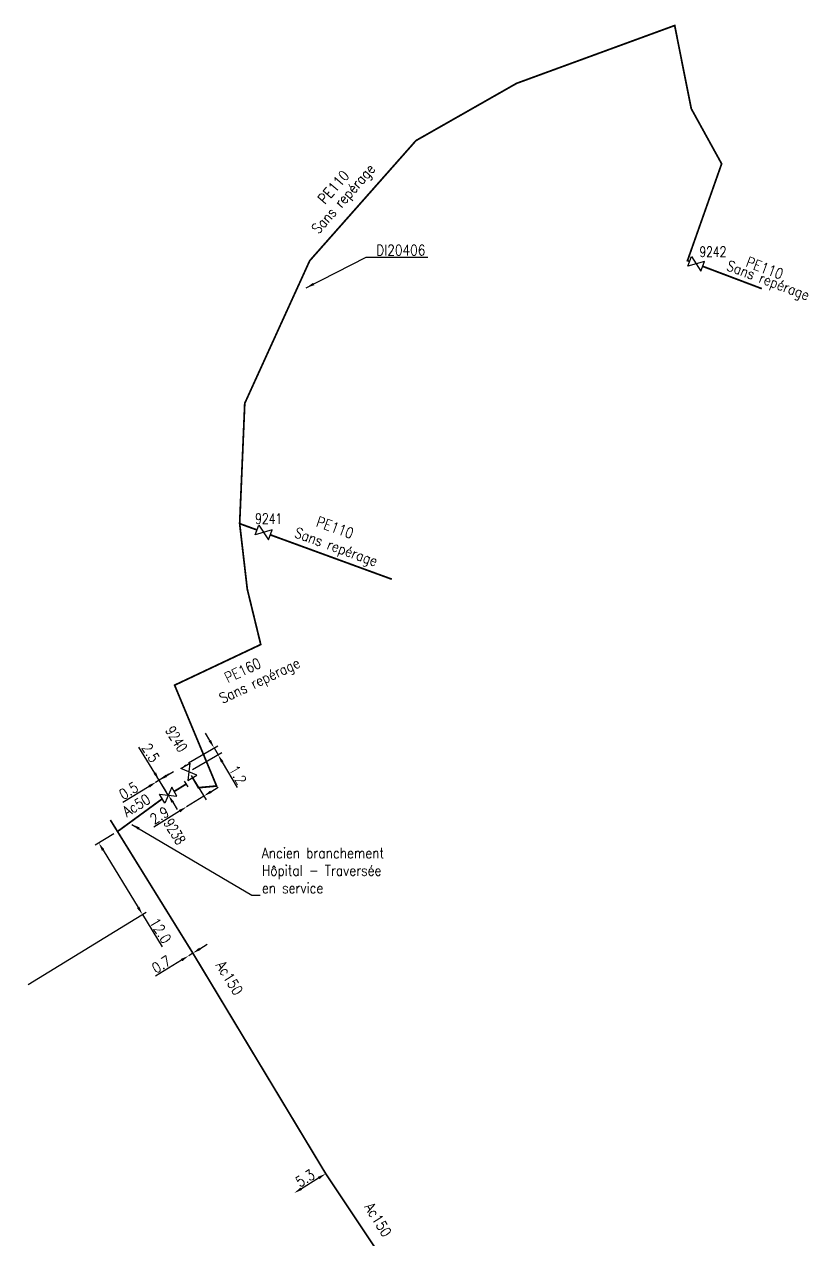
# Model space of a CAD drawing. Header units: millimetres. Extents: x 138988 to 140002, y 128990 to 130001.
# Drawn here: x 138987.7 to 139099.8, y 129489.3 to 129663.3 of the extents above; entities that cross this region are included whole.
import ezdxf
from ezdxf.enums import TextEntityAlignment as Align

# ---------------------------------------------------------------- set-up
doc = ezdxf.new("R2010")
doc.units = ezdxf.units.MM
doc.header["$PDMODE"] = 34
for name, pattern in [('L_100_AP', [14, 10, -1.5, 1, -1.5]), ('L_100_PE', [14, 10, -1.5, 1, -1.5]), ('L_25_AP', [2000, 1000, 1000])]:
    doc.linetypes.add(name, pattern=pattern)
doc.layers.get('0').update_dxf_attribs({"linetype": 'CONTINUOUS'})
doc.layers.get('Defpoints').update_dxf_attribs({"linetype": 'CONTINUOUS'})
for name, color, linetype in [('L_140', 3, 'CONTINUOUS'), ('L_150', 1, 'CONTINUOUS'), ('L_300', 7, 'CONTINUOUS'), ('L_340', 7, 'CONTINUOUS')]:
    doc.layers.add(name, color=color, linetype=linetype)
doc.styles.add('G_ROMANS', font='ROMANS.SHX', dxfattribs={"width": 0.75})
doc.styles.get("Standard").update_dxf_attribs({"font": 'romans.shx', "width": 0.85})
doc.dimstyles.get("Standard").update_dxf_attribs({"dimtxt": 1.5, "dimasz": 1.2, "dimexe": 0.625, "dimexo": 0.625, "dimgap": 0.25, "dimtad": 1, "dimdec": 1, "dimzin": 0, "dimdsep": 46, "dimtxsty": 'Standard', "dimcen": -0.5, "dimadec": 0, "dimazin": 0, "dimtfac": 1, "dimtdec": 1, "dimtmove": 0, "dimatfit": 3, "dimfxl": 0, "dimtolj": 1, "dimtzin": 0, "dimarcsym": 0})

# ---------------------------------------------------------------- blocks, each defined once
blk = doc.blocks.new('*D643')
at = {"layer": 'Defpoints', "color": 0, "linetype": 'Continuous', "transparency": 16777216}
for p in [(139001.02, 129547.73), (139004.6, 129535.86), (138987.68, 129525.52)]:
    blk.add_point(p, dxfattribs=at)
at = {"layer": 'L_150', "color": 0, "linetype": 'Continuous', "lineweight": -2, "transparency": 16777216}
for p, q in [((139000.49, 129547.41), (138997.81, 129545.77)), ((138998.97, 129545.07), (139003.98, 129536.88)), ((138988.22, 129525.84), (139005.13, 129536.18)), ((139004.6, 129535.86), (139007.42, 129531.25))]:
    blk.add_line(p, q, dxfattribs=at)
at = {"layer": 'L_150', "color": 0, "linetype": 'Continuous', "transparency": 16777216}
for points in [[(138999.14, 129545.18), (138998.8, 129544.97), (138998.34, 129546.1)], [(139004.15, 129536.98), (139003.8, 129536.78), (139004.6, 129535.86)]]:
    blk.add_solid(points, dxfattribs=at)
at = {"layer": 'L_150', "color": 0, "linetype": 'Continuous', "transparency": 16777216, "insert": (139007.18, 129533.56), "char_height": 1.5, "attachment_point": 5, "rotation": 301.4358}
blk.add_mtext('\\A1;12.0', dxfattribs=at)
blk = doc.blocks.new('*D644')
at = {"layer": 'Defpoints', "color": 0, "linetype": 'Continuous', "transparency": 16777216}
for p in [(139011.22, 129529.96), (139011.22, 129529.96), (139011.81, 129530.33)]:
    blk.add_point(p, dxfattribs=at)
at = {"layer": 'L_150', "color": 0, "linetype": 'Continuous', "lineweight": -2, "transparency": 16777216}
for p, q in [((139012.83, 129530.96), (139013.85, 129531.6)), ((139011.81, 129530.33), (139011.22, 129529.96)), ((139010.2, 129529.33), (139006.48, 129527.03))]:
    blk.add_line(p, q, dxfattribs=at)
at = {"layer": 'L_150', "color": 0, "linetype": 'Continuous', "transparency": 16777216}
for points in [[(139010.09, 129529.5), (139010.3, 129529.16), (139011.22, 129529.96)], [(139012.73, 129531.13), (139012.94, 129530.79), (139011.81, 129530.33)]]:
    blk.add_solid(points, dxfattribs=at)
at = {"layer": 'L_150', "color": 0, "linetype": 'Continuous', "transparency": 16777216, "insert": (139007.3, 129528.71), "char_height": 1.5, "attachment_point": 5, "rotation": 31.7703}
blk.add_mtext('\\A1;0.7', dxfattribs=at)
blk = doc.blocks.new('*D645')
at = {"layer": 'Defpoints', "color": 0, "linetype": 'Continuous', "transparency": 16777216}
for p in [(139030.83, 129498.77), (139026.32, 129495.99), (139026.32, 129495.99)]:
    blk.add_point(p, dxfattribs=at)
at = {"layer": 'L_150', "color": 0, "linetype": 'Continuous', "lineweight": -2, "transparency": 16777216}
blk.add_line((139029.81, 129498.14), (139027.34, 129496.62), dxfattribs=at)
at = {"layer": 'L_150', "color": 0, "linetype": 'Continuous', "transparency": 16777216}
for points in [[(139029.7, 129498.31), (139029.91, 129497.97), (139030.83, 129498.77)], [(139027.23, 129496.79), (139027.44, 129496.45), (139026.32, 129495.99)]]:
    blk.add_solid(points, dxfattribs=at)
at = {"layer": 'L_150', "color": 0, "linetype": 'Continuous', "transparency": 16777216, "insert": (139027.88, 129498.13), "char_height": 1.5, "attachment_point": 5, "rotation": 31.7034}
blk.add_mtext('\\A1;5.3', dxfattribs=at)
blk = doc.blocks.new('*D647')
at = {"layer": 'Defpoints', "color": 0, "linetype": 'Continuous', "transparency": 16777216}
for p in [(139014.84, 129559.71), (139010.64, 129557.27), (139011.23, 129556.28)]:
    blk.add_point(p, dxfattribs=at)
at = {"layer": 'L_300', "color": 0, "linetype": 'Continuous', "lineweight": -2, "transparency": 16777216}
for p, q in [((139014.24, 129560.75), (139013.64, 129561.79)), ((139011.18, 129557.58), (139015.39, 129560.02)), ((139014.84, 129559.71), (139015.42, 129558.72)), ((139011.77, 129556.59), (139015.96, 129559.03)), ((139016.03, 129557.68), (139018.14, 129554.05))]:
    blk.add_line(p, q, dxfattribs=at)
at = {"layer": 'L_300', "color": 0, "linetype": 'Continuous', "transparency": 16777216}
for points in [[(139014.41, 129560.85), (139014.07, 129560.65), (139014.84, 129559.71)], [(139016.2, 129557.78), (139015.85, 129557.58), (139015.42, 129558.72)]]:
    blk.add_solid(points, dxfattribs=at)
at = {"layer": 'L_300', "color": 0, "linetype": 'Continuous', "transparency": 16777216, "insert": (139018.25, 129555.84), "char_height": 1.5, "attachment_point": 5, "rotation": 300.1627}
blk.add_mtext('\\A1;1.2', dxfattribs=at)
blk = doc.blocks.new('*D648')
at = {"layer": 'Defpoints', "color": 0, "linetype": 'Continuous', "transparency": 16777216}
for p in [(139011.23, 129556.28), (139010.92, 129551.28), (139010.92, 129551.28)]:
    blk.add_point(p, dxfattribs=at)
at = {"layer": 'L_300', "color": 0, "linetype": 'Continuous', "lineweight": -2, "transparency": 16777216}
for p, q in [((139011.56, 129555.75), (139013.71, 129552.28)), ((139013.38, 129552.81), (139010.92, 129551.28)), ((139014.4, 129553.44), (139015.42, 129554.07)), ((139009.9, 129550.65), (139006.24, 129548.37))]:
    blk.add_line(p, q, dxfattribs=at)
at = {"layer": 'L_300', "color": 0, "linetype": 'Continuous', "transparency": 16777216}
for points in [[(139014.3, 129553.61), (139014.51, 129553.27), (139013.38, 129552.81)], [(139009.79, 129550.82), (139010.01, 129550.48), (139010.92, 129551.28)]]:
    blk.add_solid(points, dxfattribs=at)
at = {"layer": 'L_300', "color": 0, "linetype": 'Continuous', "transparency": 16777216, "insert": (139007.03, 129550.04), "char_height": 1.5, "attachment_point": 5, "rotation": 31.8219}
blk.add_mtext('\\A1;2.9', dxfattribs=at)
blk = doc.blocks.new('L_300_03')
at = {"color": 0, "linetype": 'Continuous', "flags": 128}
blk.add_lwpolyline([(-1, 0.75), (1, -0.75), (1, 0.75), (-1, -0.75), (-1, 0.75)], dxfattribs=at)
at = {"color": 0, "linetype": 'Continuous', "width": 0.75}
blk.add_attdef('NUM', text='', height=1.5, dxfattribs=at).set_placement((0, 2.1), align=Align.MIDDLE_CENTER)
at = {"color": 0, "linetype": 'Continuous', "width": 0.75, "flags": 3}
for tag, p in [('DEF_LEG', (0, -5)), ('DEF_COUP', (0, -7.5)), ('DEF_TYPE', (0, -10))]:
    blk.add_attdef(tag, text='', height=1.2, dxfattribs=at).set_placement(p, align=Align.MIDDLE)
blk = doc.blocks.new('L_300_09')
at = {"color": 0, "linetype": 'Continuous', "flags": 128}
blk.add_lwpolyline([(-1, 0.75), (1, -0.75), (1, 0.75), (-1, -0.75), (-1, 0.75)], dxfattribs=at)
at = {"color": 0, "linetype": 'Continuous', "width": 0.75}
blk.add_attdef('NUM', text='', height=1.5, dxfattribs=at).set_placement((0, 2.1), align=Align.MIDDLE_CENTER)
at = {"color": 0, "linetype": 'Continuous', "width": 0.75, "flags": 3}
for tag, p in [('DEF_LEG', (0, -5)), ('DEF_COUP', (0, -7.5)), ('DEF_TYPE', (0, -10))]:
    blk.add_attdef(tag, text='', height=1.2, dxfattribs=at).set_placement(p, align=Align.MIDDLE)
blk = doc.blocks.new('L_340_07')
at = {"color": 0, "linetype": 'Continuous', "const_width": 0.25, "flags": 128}
blk.add_lwpolyline([(0, 0), (1.25, 0)], dxfattribs=at)
at = {"color": 0, "linetype": 'Continuous', "flags": 128}
blk.add_lwpolyline([(1.25, -0.5), (1.25, 0.5)], dxfattribs=at)
at = {"color": 0, "linetype": 'Continuous', "style": 'G_ROMANS', "width": 0.75, "flags": 3}
for tag, p in [('DEF_LEG', (0.72, -3.47)), ('DEF_COUP', (0.72, -5.97)), ('DEF_TYPE', (0.72, -8.47))]:
    blk.add_attdef(tag, text='', height=1.2, dxfattribs=at).set_placement(p, align=Align.MIDDLE)
blk = doc.blocks.new('*D770')
at = {"layer": 'Defpoints', "color": 0, "linetype": 'Continuous', "transparency": 16777216}
for p in [(139008.92, 129556.27), (139006.99, 129555.08), (139008.3, 129552.95)]:
    blk.add_point(p, dxfattribs=at)
at = {"layer": 'L_300', "color": 0, "linetype": 'Continuous', "lineweight": -2, "transparency": 16777216}
for p, q in [((139006.36, 129556.11), (139004.08, 129559.83)), ((139008.39, 129555.94), (139006.46, 129554.76)), ((139008.3, 129552.95), (139006.99, 129555.08)), ((139008.93, 129551.93), (139009.56, 129550.91))]:
    blk.add_line(p, q, dxfattribs=at)
at = {"layer": 'L_300', "color": 0, "linetype": 'Continuous', "transparency": 16777216}
for points in [[(139006.53, 129556.21), (139006.19, 129556), (139006.99, 129555.08)], [(139009.1, 129552.03), (139008.76, 129551.83), (139008.3, 129552.95)]]:
    blk.add_solid(points, dxfattribs=at)
at = {"layer": 'L_300', "color": 0, "linetype": 'Continuous', "transparency": 16777216, "insert": (139005.76, 129559), "char_height": 1.5, "attachment_point": 5, "rotation": 301.5507}
blk.add_mtext('\\A1;2.5', dxfattribs=at)
blk = doc.blocks.new('*D771')
at = {"layer": 'Defpoints', "color": 0, "linetype": 'Continuous', "transparency": 16777216}
for p in [(139006.57, 129554.82), (139006.57, 129554.82), (139008.3, 129552.95)]:
    blk.add_point(p, dxfattribs=at)
at = {"layer": 'L_300', "color": 0, "linetype": 'Continuous', "lineweight": -2, "transparency": 16777216}
for p, q in [((139008.01, 129555.71), (139009.04, 129556.34)), ((139005.54, 129554.19), (139001.79, 129551.89)), ((139006.99, 129555.08), (139006.57, 129554.82)), ((139007.97, 129553.48), (139006.66, 129555.62))]:
    blk.add_line(p, q, dxfattribs=at)
at = {"layer": 'L_300', "color": 0, "linetype": 'Continuous', "transparency": 16777216}
for points in [[(139007.91, 129555.88), (139008.12, 129555.54), (139006.99, 129555.08)], [(139005.44, 129554.36), (139005.65, 129554.02), (139006.57, 129554.82)]]:
    blk.add_solid(points, dxfattribs=at)
at = {"layer": 'L_300', "color": 0, "linetype": 'Continuous', "transparency": 16777216, "insert": (139002.62, 129553.57), "char_height": 1.5, "attachment_point": 5, "rotation": 31.5507}
blk.add_mtext('\\A1;0.5', dxfattribs=at)

msp = doc.modelspace()

# ---------------------------------------------------------------- linework, layer by layer
at = {"layer": 'L_140', "linetype": 'L_100_PE', "const_width": 0.25, "flags": 128}
msp.add_lwpolyline([(139082.91, 129629.33), (139082.61, 129629.44), (139087.5, 129643.3), (139083.15, 129651.19), (139080.78, 129663.09), (139058.15, 129654.81), (139043.75, 129646.62), (139028.54, 129629.43), (139019.24, 129609.02), (139018.51, 129591.8), (139019.6, 129582.43), (139021.53, 129574.5), (139009.2, 129568.68), (139015.21, 129554.25), (139012.6, 129554.01), (139011.77, 129555.44)], dxfattribs=at)
at = {"layer": 'L_140', "linetype": 'L_100_PE', "ltscale": 0.5, "const_width": 0.25, "flags": 128}
for points in [[(139084.78, 129628.63), (139093.25, 129625.43)], [(139018.51, 129591.8), (139021.01, 129590.89)], [(139022.89, 129590.2), (139040.28, 129583.85)]]:
    msp.add_lwpolyline(points, dxfattribs=at)
at = {"layer": 'L_140', "linetype": 'L_100_AP', "const_width": 0.25, "flags": 128}
msp.add_lwpolyline([(139010.73, 129557.14), (139010.65, 129557.27)], dxfattribs=at)
at = {"layer": 'L_150', "linetype": 'L_25_AP', "const_width": 0.25, "flags": 128}
for points in [[(139001.02, 129547.73), (139007.45, 129552.43)], [(139009.15, 129553.48), (139009.81, 129553.88), (139009.81, 129553.88), (139009.81, 129553.88)], [(139048.99, 129467.7), (139047.75, 129471.44), (139048.37, 129472.41), (139048.27, 129472.72), (139047.97, 129473.61), (139047.69, 129473.52), (139046.95, 129475.48), (139046.06, 129477.72), (139044.1, 129477.69), (139041.06, 129483.44), (139030.83, 129498.77), (139011.81, 129530.33), (139000.69, 129548.28), (139000, 129549.39)]]:
    msp.add_lwpolyline(points, dxfattribs=at)

# ---------------------------------------------------------------- block references
at = {"layer": 'L_300'}
ref = msp.add_blockref('L_300_09', (139083.85, 129628.98), dxfattribs=dict(at, rotation=339.3229153580795))
ref.add_attrib('NUM', '9242', dxfattribs={"layer": '0', "color": 0, "linetype": 'Continuous', "height": 1.5, "width": 0.75}).set_placement((139086.25, 129630.71), align=Align.MIDDLE_CENTER)
ref = msp.add_blockref('L_300_09', (139021.95, 129590.54), dxfattribs=dict(at, rotation=339.9429818633469))
ref.add_attrib('NUM', '9241', dxfattribs={"layer": '0', "color": 0, "linetype": 'Continuous', "height": 1.5, "width": 0.75}).set_placement((139022.67, 129592.52), align=Align.MIDDLE_CENTER)
ref = msp.add_blockref('L_300_09', (139011.23, 129556.28), dxfattribs=dict(at, rotation=300.162656929659))
ref.add_attrib('NUM', '9240', dxfattribs={"layer": '0', "color": 0, "linetype": 'Continuous', "height": 1.5, "rotation": 301.5507, "width": 0.75}).set_placement((139009.46, 129560.97), align=Align.MIDDLE_CENTER)
ref = msp.add_blockref('L_300_03', (139008.3, 129552.95), dxfattribs=dict(at, rotation=30.2031241768929))
ref.add_attrib('NUM', '9238', dxfattribs={"layer": '0', "color": 0, "linetype": 'Continuous', "height": 1.5, "rotation": 301.5507, "width": 0.75}).set_placement((139009.22, 129547.73), align=Align.MIDDLE_CENTER)
at = {"layer": 'L_340', "rotation": 31.8218539390444}
msp.add_blockref('L_340_07', (139009.81, 129553.88), dxfattribs=at)

# ---------------------------------------------------------------- texts
at = {"layer": 'L_140', "linetype": 'Continuous', "width": 0.85}
for s, rotation, p in [('Sans repérage', 48.5162, (139033.53, 129638.15)), ('PE110', 48.5162, (139031.95, 129639.96)), ('Sans repérage', 339.3229, (139094.07, 129626.4)), ('PE110', 339.3229, (139093.67, 129628.39)), ('PE110', 339.943, (139032.16, 129591.25)), ('Sans repérage', 339.943, (139032.24, 129588.25)), ('Sans repérage ', 25.2534, (139021.86, 129569.31)), ('PE160', 25.2534, (139018.95, 129570.8))]:
    msp.add_text(s, height=1.5, rotation=rotation, dxfattribs=at).set_placement(p, align=Align.MIDDLE)
at = {"layer": 'L_140', "linetype": 'Continuous', "ltscale": 0.5, "insert": (139038.05, 129630.18), "char_height": 1.5, "attachment_point": 7}
msp.add_mtext('\\A1;DI20406', dxfattribs=at)
at = {"layer": 'L_150', "linetype": 'Continuous', "width": 0.85}
for s, rotation, p in [('Ac50', 31.4358, (139003.74, 129551.49)), ('Ac150', 301.6047, (139017.06, 129526.77)), ('Ac150', 301.5517, (139038.33, 129492.18))]:
    msp.add_text(s, height=1.5, rotation=rotation, dxfattribs=at).set_placement(p, align=Align.MIDDLE)
at = {"layer": 'L_150', "linetype": 'Continuous', "insert": (139021.69, 129538.9), "char_height": 1.5, "attachment_point": 7}
msp.add_mtext('Ancien branchement\\PHôpital - Traversée\\Pen service', dxfattribs=at)

# ---------------------------------------------------------------- dimensions: what is measured, and where the dimension line sits
at = {"layer": 'L_150', "linetype": 'Continuous'}
for base, p1, p2, angle, picture, middle in [((139004.6, 129535.86), (139001.02, 129547.73), (138987.68, 129525.52), 121.4358, '*D643', (139006.32, 129533.04)), ((139011.22, 129529.96), (139011.81, 129530.33), (139011.22, 129529.96), 31.7703, '*D644', (139007.83, 129527.86)), ((139026.32, 129495.99), (139030.83, 129498.77), (139026.32, 129495.99), 31.7034, '*D645', (139028.41, 129497.28))]:
    dim = msp.add_linear_dim(base=base, p1=p1, p2=p2, angle=angle, dimstyle='Standard', dxfattribs=at)
    dim.commit()
    dim.dimension.update_dxf_attribs({"geometry": picture, "text_midpoint": middle, "dimtype": 160})
at = {"layer": 'L_300', "linetype": 'Continuous'}
for base, p1, p2, angle, picture, middle in [((139014.84, 129559.71), (139011.23, 129556.28), (139010.64, 129557.27), 300.1627, '*D647', (139017.38, 129555.34)), ((139006.99, 129555.08), (139008.3, 129552.95), (139008.92, 129556.27), 301.5507, '*D770', (139004.91, 129558.48)), ((139006.57, 129554.82), (139008.3, 129552.95), (139006.57, 129554.82), 31.5507, '*D771', (139003.14, 129552.72)), ((139010.92, 129551.28), (139011.23, 129556.28), (139010.92, 129551.28), 31.8219, '*D648', (139007.56, 129549.19))]:
    dim = msp.add_linear_dim(base=base, p1=p1, p2=p2, angle=angle, dimstyle='Standard', dxfattribs=at)
    dim.commit()
    dim.dimension.update_dxf_attribs({"geometry": picture, "text_midpoint": middle, "dimtype": 160})

# ---------------------------------------------------------------- leaders
at = {"layer": 'L_140', "linetype": 'Continuous', "ltscale": 0.5, "annotation_type": 0, "has_hookline": 1, "hookline_direction": 0, "text_width": 7.41}
msp.add_leader([(139028.04, 129625.55), (139036.6, 129629.93), (139037.8, 129629.93)], dimstyle='Standard', dxfattribs=at)
at = {"layer": 'L_150', "linetype": 'Continuous'}
msp.add_leader([(139003.06, 129548.76), (139020.24, 129538.65), (139021.44, 129538.65)], dimstyle='Standard', dxfattribs=at)

doc.saveas('drawing.dxf')
